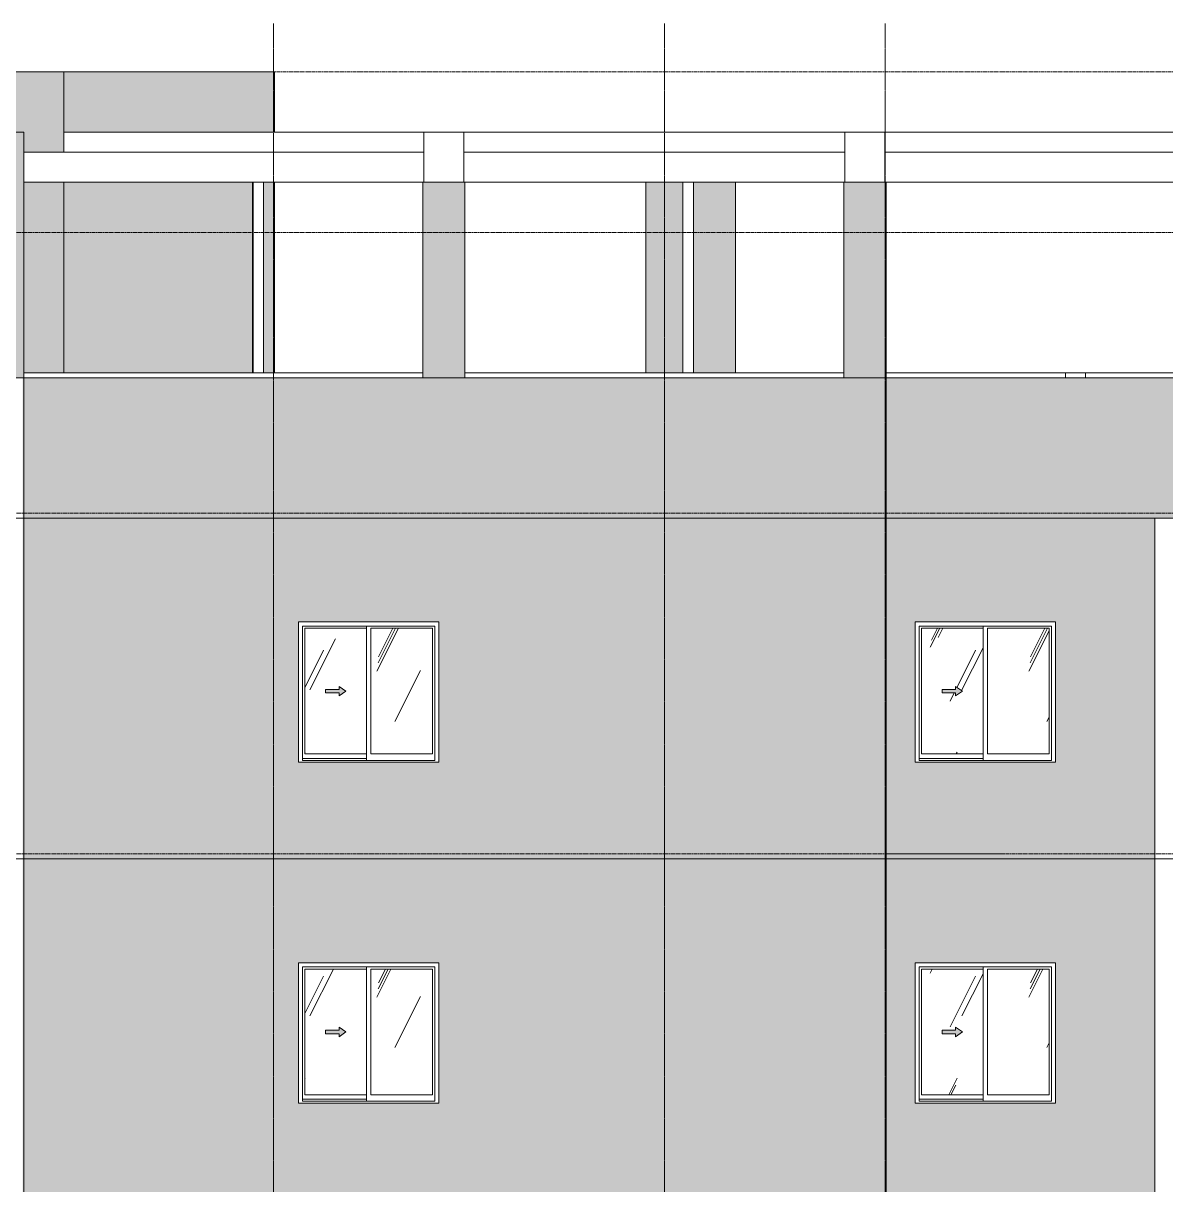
# Model space of a CAD drawing. Header units: millimetres. Extents: x -134153 to 99383, y -5233 to 35400.
# Drawn here: x -114548 to -103153, y 22700 to 34286 of the extents above; entities that cross this region are included whole.
import ezdxf

# ---------------------------------------------------------------- set-up
doc = ezdxf.new("R2010")
doc.units = ezdxf.units.MM
for name, pattern in [('1 NÉT CALL OUT', [6, 3, -3]), ('Centre', [31.75, 6.35, -4.7625, 15.875, -4.7625]), ('Dash 1_8_', [6.35, 3.175, -3.175]), ('Grid Line', [22.225, 12.7, -3.175, 3.175, -3.175])]:
    doc.linetypes.add(name, pattern=pattern)
for name, color, linetype, lineweight in [('0-1', 7, 'Continuous', 5), ('A-AREA', 32, 'Dash 1_8_', 9), ('A-DETL-GENF', 92, 'Continuous', 9), ('A-DETL-GENF-1', 92, '1 NÉT CALL OUT', 9), ('A-FLOR-1', 7, 'Continuous', 9), ('A-FLOR-LEVL-2', 51, 'Centre', 9), ('A-GLAZ', 151, 'Continuous', 9), ('A-GLAZ-3', 7, '1 NÉT CALL OUT', 9), ('A-WALL', 113, 'Continuous', 9), ('A-WALL-PATT', 111, 'Continuous', 9), ('A-WALL-PATT-2', 111, 'Continuous', 5), ('I-WALL', 2, 'Continuous', 9), ('S-BEAM-1', 7, 'Continuous', 9), ('S-COLS', 52, 'Continuous', 9), ('S-COLS-1', 7, 'Continuous', 9), ('S-GRID-1', 1, 'Grid Line', 9)]:
    doc.layers.add(name, color=color, linetype=linetype, lineweight=lineweight)
pattern_1 = [(63.435, (-79954.8, 1311.3), (-0.002, 1625.6), [567.96, -3066.99]), (63.435, (-81580.4, 1311.3), (-0.002, 1625.6), [567.96, -3066.99]), (63.435, (-79176.65, 1625.35), (-0.002, 1625.6), [567.96, -3066.99]), (63.435, (-80802.25, 1625.35), (-0.002, 1625.6), [567.96, -3066.99]), (63.435, (-79294.4, 1514.5), (-0.002, 1625.6), [567.96, -3066.99]), (63.435, (-80920, 1514.5), (-0.002, 1625.6), [567.96, -3066.99]), (63.435, (-79414.5, 2149.4), (-0.002, 1625.6), [276.055, -3358.896]), (63.435, (-81040.1, 2149.4), (-0.002, 1625.6), [276.055, -3358.896]), (63.435, (-79493, 2051.15), (-0.002, 1625.6), [567.96, -3066.99]), (63.435, (-81118.6, 2051.15), (-0.002, 1625.6), [567.96, -3066.99]), (63.435, (-79479.15, 2121.7), (-0.002, 1625.6), [567.96, -3066.99]), (63.435, (-81104.76, 2121.7), (-0.002, 1625.6), [567.96, -3066.99]), (63.435, (-80135, 1812.2), (-0.002, 1625.6), [567.96, -3066.99]), (63.435, (-81760.6, 1812.2), (-0.002, 1625.6), [567.96, -3066.99]), (63.435, (-80121.15, 1895.35), (-0.002, 1625.6), [567.96, -3066.99]), (63.435, (-81746.75, 1895.35), (-0.002, 1625.6), [567.96, -3066.99]), (63.435, (-80117.4, 1955.3), (-0.002, 1625.6), [567.96, -3066.99]), (63.435, (-81743, 1955.3), (-0.002, 1625.6), [567.96, -3066.99])]

# ---------------------------------------------------------------- blocks, each defined once
blk = doc.blocks.new('NCV_TKTC_KET CAU_rvt-1-TKCS_MẶT ĐỨNG HƯỚNG BẮC')
at = {"layer": 'A-FLOR-1'}
for p, q in [((-114143, 33200), (-110552, 33200)), ((-110152, 33200), (-106353, 33200)), ((-105953, 33200), (-105951, 33200)), ((-105951, 33200), (-99778, 33200)), ((-105951, 33200), (-105951, 33000)), ((-110552, 33000), (-114143, 33000)), ((-106353, 33000), (-110152, 33000)), ((-105951, 33000), (-105953, 33000)), ((-99778, 33000), (-105951, 33000))]:
    blk.add_line(p, q, dxfattribs=at)
at = {"layer": 'S-BEAM-1'}
for p, q in [((-114143, 33200), (-110552, 33200)), ((-110152, 33200), (-106353, 33200)), ((-105951, 33200), (-100128, 33200)), ((-114543, 32700), (-110562, 32700)), ((-110142, 32700), (-106363, 32700)), ((-105943, 32700), (-100138, 32700))]:
    blk.add_line(p, q, dxfattribs=at)
at = {"layer": 'S-COLS-1'}
for p, q in [((-110552, 32700), (-110552, 33200)), ((-110152, 33200), (-110552, 33200)), ((-110152, 33200), (-110152, 32700)), ((-106353, 32700), (-106353, 33200)), ((-105953, 33200), (-106353, 33200)), ((-105953, 33200), (-105953, 32700)), ((-112253, 32700), (-112253, 30800))]:
    blk.add_line(p, q, dxfattribs=at)
blk = doc.blocks.new('G1_SOF - BO TRU - 200x200-3061822-TKCS_MẶT ĐỨNG HƯỚNG BẮC')
at = {"layer": 'S-COLS'}
for p, q in [((-56952, 30750), (-56952, 30800)), ((-56752, 30800), (-56952, 30800)), ((-56752, 30800), (-56752, 30750))]:
    blk.add_line(p, q, dxfattribs=at)
blk = doc.blocks.new('1_FAMILY RVT - W01-WxH 1400x1400xmm-V190-TKCS_MẶT ĐỨNG HƯỚNG BẮC')
at = {"layer": 'A-DETL-GENF-1'}
blk.add_hatch(color=256, dxfattribs=at).paths.add_polyline_path([(-111398, 24176), (-111330, 24224), (-111398, 24271), (-111398, 24241), (-111533, 24241), (-111533, 24207), (-111398, 24207)])
at = {"layer": 'A-GLAZ'}
h = blk.add_hatch(dxfattribs=at)
h.set_pattern_fill('FP_1', color=256, style=0, pattern_type=2)
h.set_pattern_definition(pattern_1)
h.paths.add_polyline_path([(-111739, 23597), (-111125, 23597), (-111125, 24851), (-111739, 24851), (-111739, 24207)])
h.paths.add_polyline_path([(-111398, 24176), (-111398, 24207), (-111533, 24207), (-111533, 24241), (-111398, 24241), (-111398, 24271), (-111330, 24224), (-111354, 24207)])
h = blk.add_hatch(dxfattribs=at)
h.set_pattern_fill('FP_1', color=256, style=0, pattern_type=2)
h.set_pattern_definition(pattern_1)
h.paths.add_polyline_path([(-110466, 23597), (-110466, 24851), (-111080, 24851), (-111080, 23597), (-110735, 23597)])
at = {"layer": 'A-DETL-GENF'}
for p, q in [((-111533, 24241), (-111533, 24207)), ((-111533, 24241), (-111398, 24241)), ((-111398, 24241), (-111533, 24241)), ((-111533, 24241), (-111533, 24207)), ((-111398, 24271), (-111398, 24241)), ((-111330, 24224), (-111398, 24271)), ((-111330, 24224), (-111398, 24271)), ((-111398, 24271), (-111398, 24241)), ((-111330, 24224), (-111398, 24176)), ((-111398, 24176), (-111330, 24224)), ((-111533, 24207), (-111398, 24207)), ((-111533, 24207), (-111398, 24207)), ((-111398, 24207), (-111398, 24176)), ((-111398, 24207), (-111398, 24176))]:
    blk.add_line(p, q, dxfattribs=at)
at = {"layer": 'A-GLAZ'}
for p, q in [((-110402, 24914), (-111802, 24914)), ((-111802, 24914), (-111802, 23514)), ((-110402, 24914), (-110402, 23514)), ((-111762, 24873), (-110443, 24873)), ((-111762, 23533), (-111762, 24873)), ((-111739, 24851), (-111739, 23597)), ((-111125, 24851), (-111739, 24851)), ((-111125, 24873), (-111125, 23533)), ((-111080, 23597), (-111080, 24851)), ((-111080, 24851), (-110466, 24851)), ((-110466, 24851), (-110466, 23597)), ((-110443, 23533), (-110443, 24873)), ((-111125, 23553), (-111762, 23553)), ((-111125, 23553), (-111762, 23553)), ((-110443, 23533), (-111762, 23533)), ((-111739, 23597), (-111125, 23597)), ((-110466, 23597), (-111080, 23597)), ((-110402, 23514), (-111802, 23514))]:
    blk.add_line(p, q, dxfattribs=at)
blk = doc.blocks.new('1_FAMILY RVT - W01-WxH 1400x1400xmm-V196-TKCS_MẶT ĐỨNG HƯỚNG BẮC')
at = {"layer": 'A-DETL-GENF-1'}
blk.add_hatch(color=256, dxfattribs=at).paths.add_polyline_path([(-105248, 24176), (-105180, 24224), (-105248, 24271), (-105248, 24241), (-105384, 24241), (-105384, 24207), (-105248, 24207)])
at = {"layer": 'A-GLAZ'}
h = blk.add_hatch(dxfattribs=at)
h.set_pattern_fill('FP_1', color=256, style=0, pattern_type=2)
h.set_pattern_definition(pattern_1)
h.paths.add_polyline_path([(-104975, 23597), (-104975, 24851), (-105589, 24851), (-105589, 23597)])
h.paths.add_polyline_path([(-105248, 24176), (-105248, 24207), (-105384, 24207), (-105384, 24241), (-105248, 24241), (-105248, 24271), (-105180, 24224), (-105205, 24207)])
h = blk.add_hatch(dxfattribs=at)
h.set_pattern_fill('FP_1', color=256, style=0, pattern_type=2)
h.set_pattern_definition(pattern_1)
h.paths.add_polyline_path([(-104930, 23597), (-104316, 23597), (-104316, 24851), (-104930, 24851), (-104930, 24474)])
at = {"layer": 'A-DETL-GENF'}
for p, q in [((-105384, 24241), (-105384, 24207)), ((-105384, 24241), (-105248, 24241)), ((-105248, 24241), (-105384, 24241)), ((-105384, 24241), (-105384, 24207)), ((-105248, 24271), (-105248, 24241)), ((-105180, 24224), (-105248, 24271)), ((-105180, 24224), (-105248, 24271)), ((-105248, 24271), (-105248, 24241)), ((-105180, 24224), (-105248, 24176)), ((-105248, 24176), (-105180, 24224)), ((-105384, 24207), (-105248, 24207)), ((-105384, 24207), (-105248, 24207)), ((-105248, 24207), (-105248, 24176)), ((-105248, 24207), (-105248, 24176))]:
    blk.add_line(p, q, dxfattribs=at)
at = {"layer": 'A-GLAZ'}
for p, q in [((-104253, 24914), (-105653, 24914)), ((-105653, 24914), (-105653, 23514)), ((-104253, 24914), (-104253, 23514)), ((-105612, 24873), (-104293, 24873)), ((-105612, 23533), (-105612, 24873)), ((-105589, 24851), (-105589, 23597)), ((-104975, 24851), (-105589, 24851)), ((-104975, 24873), (-104975, 23533)), ((-104930, 23597), (-104930, 24851)), ((-104930, 24851), (-104316, 24851)), ((-104316, 24851), (-104316, 23597)), ((-104293, 23533), (-104293, 24873)), ((-104975, 23553), (-105612, 23553)), ((-104975, 23553), (-105612, 23553)), ((-104293, 23533), (-105612, 23533)), ((-105589, 23597), (-104975, 23597)), ((-104316, 23597), (-104930, 23597)), ((-104253, 23514), (-105653, 23514))]:
    blk.add_line(p, q, dxfattribs=at)
blk = doc.blocks.new('1_FAMILY RVT - W01-WxH 1400x1400xmm-V214-TKCS_MẶT ĐỨNG HƯỚNG BẮC')
at = {"layer": 'A-DETL-GENF-1'}
blk.add_hatch(color=256, dxfattribs=at).paths.add_polyline_path([(-111398, 27576), (-111330, 27624), (-111398, 27671), (-111398, 27641), (-111533, 27641), (-111533, 27607), (-111398, 27607)])
at = {"layer": 'A-GLAZ'}
h = blk.add_hatch(dxfattribs=at)
h.set_pattern_fill('FP_1', color=256, style=0, pattern_type=2)
h.set_pattern_definition(pattern_1)
h.paths.add_polyline_path([(-111739, 26997), (-111125, 26997), (-111125, 28251), (-111739, 28251), (-111739, 27493)])
h.paths.add_polyline_path([(-111398, 27576), (-111398, 27607), (-111533, 27607), (-111533, 27641), (-111398, 27641), (-111398, 27671), (-111330, 27624), (-111354, 27607)])
h = blk.add_hatch(dxfattribs=at)
h.set_pattern_fill('FP_1', color=256, style=0, pattern_type=2)
h.set_pattern_definition(pattern_1)
h.paths.add_polyline_path([(-111080, 26997), (-110466, 26997), (-110466, 28251), (-111080, 28251), (-111080, 27493)])
at = {"layer": 'A-DETL-GENF'}
for p, q in [((-111533, 27641), (-111533, 27607)), ((-111533, 27641), (-111398, 27641)), ((-111398, 27641), (-111533, 27641)), ((-111533, 27641), (-111533, 27607)), ((-111533, 27607), (-111398, 27607)), ((-111533, 27607), (-111398, 27607)), ((-111398, 27671), (-111398, 27641)), ((-111330, 27624), (-111398, 27671)), ((-111330, 27624), (-111398, 27671)), ((-111398, 27671), (-111398, 27641)), ((-111330, 27624), (-111398, 27576)), ((-111398, 27576), (-111330, 27624)), ((-111398, 27607), (-111398, 27576)), ((-111398, 27607), (-111398, 27576))]:
    blk.add_line(p, q, dxfattribs=at)
at = {"layer": 'A-GLAZ'}
for p, q in [((-110402, 28314), (-111802, 28314)), ((-111802, 28314), (-111802, 26914)), ((-111762, 28273), (-110443, 28273)), ((-111762, 26933), (-111762, 28273)), ((-111125, 28273), (-111125, 26933)), ((-110443, 26933), (-110443, 28273)), ((-110402, 28314), (-110402, 26914)), ((-111739, 28251), (-111739, 26997)), ((-111125, 28251), (-111739, 28251)), ((-111080, 26997), (-111080, 28251)), ((-111080, 28251), (-110466, 28251)), ((-110466, 28251), (-110466, 26997)), ((-111739, 26997), (-111125, 26997)), ((-110466, 26997), (-111080, 26997)), ((-110402, 26914), (-111802, 26914)), ((-111125, 26953), (-111762, 26953)), ((-111125, 26953), (-111762, 26953)), ((-110443, 26933), (-111762, 26933))]:
    blk.add_line(p, q, dxfattribs=at)
blk = doc.blocks.new('1_FAMILY RVT - W01-WxH 1400x1400xmm-V220-TKCS_MẶT ĐỨNG HƯỚNG BẮC')
at = {"layer": 'A-DETL-GENF-1'}
blk.add_hatch(color=256, dxfattribs=at).paths.add_polyline_path([(-105248, 27576), (-105180, 27624), (-105248, 27671), (-105248, 27641), (-105384, 27641), (-105384, 27607), (-105248, 27607)])
at = {"layer": 'A-GLAZ'}
h = blk.add_hatch(dxfattribs=at)
h.set_pattern_fill('FP_1', color=256, style=0, pattern_type=2)
h.set_pattern_definition(pattern_1)
h.paths.add_polyline_path([(-104975, 26997), (-104975, 28251), (-105589, 28251), (-105589, 26997)])
h.paths.add_polyline_path([(-105248, 27576), (-105248, 27607), (-105384, 27607), (-105384, 27641), (-105248, 27641), (-105248, 27671), (-105180, 27624), (-105205, 27607)])
h = blk.add_hatch(dxfattribs=at)
h.set_pattern_fill('FP_1', color=256, style=0, pattern_type=2)
h.set_pattern_definition(pattern_1)
h.paths.add_polyline_path([(-104930, 26997), (-104316, 26997), (-104316, 28251), (-104930, 28251), (-104930, 27493)])
at = {"layer": 'A-DETL-GENF'}
for p, q in [((-105384, 27641), (-105384, 27607)), ((-105384, 27641), (-105248, 27641)), ((-105248, 27641), (-105384, 27641)), ((-105384, 27641), (-105384, 27607)), ((-105384, 27607), (-105248, 27607)), ((-105384, 27607), (-105248, 27607)), ((-105248, 27671), (-105248, 27641)), ((-105180, 27624), (-105248, 27671)), ((-105180, 27624), (-105248, 27671)), ((-105248, 27671), (-105248, 27641)), ((-105180, 27624), (-105248, 27576)), ((-105248, 27576), (-105180, 27624)), ((-105248, 27607), (-105248, 27576)), ((-105248, 27607), (-105248, 27576))]:
    blk.add_line(p, q, dxfattribs=at)
at = {"layer": 'A-GLAZ'}
for p, q in [((-104253, 28314), (-105653, 28314)), ((-105653, 28314), (-105653, 26914)), ((-105612, 28273), (-104293, 28273)), ((-105612, 26933), (-105612, 28273)), ((-104975, 28273), (-104975, 26933)), ((-104293, 26933), (-104293, 28273)), ((-104253, 28314), (-104253, 26914)), ((-105589, 28251), (-105589, 26997)), ((-104975, 28251), (-105589, 28251)), ((-104930, 26997), (-104930, 28251)), ((-104930, 28251), (-104316, 28251)), ((-104316, 28251), (-104316, 26997)), ((-105589, 26997), (-104975, 26997)), ((-104316, 26997), (-104930, 26997)), ((-104253, 26914), (-105653, 26914)), ((-104975, 26953), (-105612, 26953)), ((-104975, 26953), (-105612, 26953)), ((-104293, 26933), (-105612, 26933))]:
    blk.add_line(p, q, dxfattribs=at)

msp = doc.modelspace()

# ---------------------------------------------------------------- hatches: boundary and pattern name
at = {"layer": 'A-WALL-PATT'}
for points in [[(-118667.8, 33000), (-118662.6, 33000), (-118662.6, 33200), (-114542.6, 33200), (-114542.6, 33000), (-114142.6, 33000), (-114142.6, 33800), (-119052.6, 33800), (-119052.6, 33000)], [(-112042.4, 33200), (-112042.4, 33800), (-114142.6, 33800), (-114142.6, 33200), (-112321.4, 33200)], [(-114542.6, 30750), (-114542.6, 33200), (-114952.6, 33200), (-114952.6, 30750)], [(-114142.6, 30800), (-114142.6, 32700), (-114542.6, 32700), (-114542.6, 30800), (-114419.4, 30800)]]:
    msp.add_hatch(color=256, dxfattribs=at).paths.add_polyline_path(points)
at = {"layer": 'A-WALL-PATT-2'}
for points in [[(-112321.4, 30800), (-112262.6, 30800), (-112262.6, 32700), (-114142.6, 32700), (-114142.6, 30800)], [(-112052.6, 30800), (-112052.6, 32700), (-112152.6, 32700), (-112152.6, 30800)], [(-112042.6, 30800), (-112042.6, 32700), (-112052.6, 32700), (-112052.6, 30800)], [(-110142.5, 30750), (-110142.5, 32700), (-110562.5, 32700), (-110562.5, 30750)], [(-107967.5, 30800), (-107967.5, 32700), (-108337.6, 32700), (-108337.6, 30800)], [(-107442.6, 30800), (-107442.6, 32700), (-107862.6, 32700), (-107862.6, 30800)], [(-106362.6, 30750), (-105942.6, 30750), (-105942.6, 32700), (-106362.6, 32700)], [(-114542.6, 29350), (-114542.6, 30750), (-114552.6, 30750), (-114552.6, 29350)], [(-109148.3, 29350), (-105952.6, 29350), (-105952.6, 30750), (-114542.6, 30750), (-114542.6, 29350), (-110734.8, 29350)], [(-105942.6, 29350), (-105942.6, 30750), (-105952.6, 30750), (-105952.6, 29350)], [(-105942.6, 29350), (-77527.6, 29350), (-77527.6, 29400), (-77177.6, 29400), (-77177.6, 29350), (-54962.6, 29350), (-54962.6, 30750), (-105942.6, 30750), (-105942.6, 29485.2)], [(-114542.6, 25950), (-114542.6, 29350), (-114552.6, 29350), (-114552.6, 25950)], [(-105942.6, 25950), (-105942.6, 29350), (-105952.6, 29350), (-105952.6, 25950)], [(-114542.6, 22550), (-114542.6, 25950), (-114552.6, 25950), (-114552.6, 22550)], [(-105942.6, 22550), (-105942.6, 25950), (-105952.6, 25950), (-105952.6, 22550)]]:
    msp.add_hatch(color=256, dxfattribs=at).paths.add_polyline_path(points)
h = msp.add_hatch(color=256, dxfattribs=at)
h.paths.add_polyline_path([(-114542.6, 25950), (-105952.6, 25950), (-105952.6, 29350), (-114542.6, 29350), (-114542.6, 27492.5)])
h.paths.add_polyline_path([(-110402.5, 26914.4), (-111802.5, 26914.4), (-111802.5, 28314.4), (-110402.5, 28314.4), (-110402.5, 26933.5)])
h = msp.add_hatch(color=256, dxfattribs=at)
h.paths.add_polyline_path([(-105942.6, 25950), (-103262.6, 25950), (-103262.6, 29350), (-105942.6, 29350), (-105942.6, 26681.3)])
h.paths.add_polyline_path([(-105611.6, 26914.4), (-105652.6, 26914.4), (-105652.6, 28314.4), (-104252.6, 28314.4), (-104252.6, 26914.4), (-104388.5, 26914.4)])
h = msp.add_hatch(color=256, dxfattribs=at)
h.paths.add_polyline_path([(-114542.6, 22550), (-105952.6, 22550), (-105952.6, 25950), (-114542.6, 25950), (-114542.6, 23076.6)])
h.paths.add_polyline_path([(-110402.5, 23514.4), (-111802.5, 23514.4), (-111802.5, 24914.4), (-110402.5, 24914.4), (-110402.5, 23533.5)])
h = msp.add_hatch(color=256, dxfattribs=at)
h.paths.add_polyline_path([(-104388.5, 22550), (-103262.6, 22550), (-103262.6, 25950), (-105942.6, 25950), (-105942.6, 22550)])
h.paths.add_polyline_path([(-105652.6, 23514.4), (-105652.6, 24914.4), (-104252.6, 24914.4), (-104252.6, 23514.4), (-105611.6, 23514.4)])

# ---------------------------------------------------------------- linework, layer by layer
at = {"layer": 'A-AREA'}
msp.add_line((-105942.6, 26000), (-104802.6, 26000), dxfattribs=at)
at = {"layer": 'A-FLOR-LEVL-2'}
for p, q in [((-134152.6, 33800), (-25724.3, 33800)), ((-134152.6, 32200), (-25724.3, 32200)), ((-134152.6, 29400), (-25724.3, 29400)), ((-134152.6, 26000), (-25724.3, 26000))]:
    msp.add_line(p, q, dxfattribs=at)
at = {"layer": 'A-WALL'}
for p, q in [((-110142.5, 32700), (-110562.5, 32700)), ((-110562.5, 32700), (-110562.5, 30750)), ((-110142.5, 30750), (-110142.5, 32700)), ((-108337.6, 32700), (-108337.6, 30800)), ((-107967.5, 30800), (-107967.5, 32700)), ((-107862.6, 32700), (-107862.6, 30800)), ((-107442.6, 30800), (-107442.6, 32700)), ((-105942.6, 32700), (-106362.6, 32700)), ((-106362.6, 32700), (-106362.6, 30750)), ((-105942.6, 30750), (-105942.6, 32700)), ((-110562.5, 30800), (-114542.6, 30800)), ((-106362.6, 30800), (-110142.5, 30800)), ((-106362.6, 30750), (-105942.6, 30750)), ((-104152.5, 30800), (-105942.6, 30800)), ((-100137.6, 30800), (-103952.5, 30800)), ((-105942.6, 29350), (-114542.6, 29350)), ((-103252.6, 29350), (-105942.6, 29350)), ((-105942.6, 29350), (-105942.6, 5550)), ((-103262.6, 5600), (-103262.6, 29350)), ((-99777.6, 29350), (-103252.6, 29350)), ((-103252.6, 25950), (-114542.6, 25950)), ((-99767.6, 25950), (-114542.6, 25950))]:
    msp.add_line(p, q, dxfattribs=at)
at = {"layer": 'I-WALL'}
for p, q in [((-112042.4, 33800), (-119062.6, 33800)), ((-114142.6, 33000), (-114142.6, 33800)), ((-112042.4, 33200), (-112042.4, 33800)), ((-114542.6, 33200), (-118662.6, 33200)), ((-114542.6, 30750), (-114542.6, 33200)), ((-114542.6, 33000), (-114142.6, 33000)), ((-114142.6, 30800), (-114142.6, 32700)), ((-112262.6, 30800), (-112262.6, 32700)), ((-112152.6, 32700), (-112152.6, 30800)), ((-112042.6, 32700), (-112042.6, 30800)), ((-106362.6, 30750), (-127262.6, 30750)), ((-114542.6, 30750), (-114542.6, 5550)), ((-34062.6, 30750), (-105942.6, 30750)), ((-105942.6, 30750), (-105942.6, 29350)), ((-127262.6, 29350), (-105942.6, 29350)), ((-114542.6, 29350), (-118662.6, 29350)), ((-114542.6, 25950), (-118662.6, 25950)), ((-118662.6, 25950), (-114542.6, 25950))]:
    msp.add_line(p, q, dxfattribs=at)
at = {"layer": 'S-GRID-1'}
for p, q in [((-112052.6, 30285.9), (-112052.6, 34285.9)), ((-108152.6, 30285.9), (-108152.6, 34285.9)), ((-105952.6, 30285.9), (-105952.6, 34285.9)), ((-112052.6, 207.3), (-112052.6, 30285.9)), ((-108152.6, 207.3), (-108152.6, 30285.9)), ((-105952.6, 207.3), (-105952.6, 30285.9))]:
    msp.add_line(p, q, dxfattribs=at)

# ---------------------------------------------------------------- block references
at = {"layer": '0-1'}
msp.add_blockref('NCV_TKTC_KET CAU_rvt-1-TKCS_MẶT ĐỨNG HƯỚNG BẮC', (0, 0), dxfattribs=at)
at = {"layer": 'A-GLAZ-3'}
for name in ['1_FAMILY RVT - W01-WxH 1400x1400xmm-V214-TKCS_MẶT ĐỨNG HƯỚNG BẮC', '1_FAMILY RVT - W01-WxH 1400x1400xmm-V220-TKCS_MẶT ĐỨNG HƯỚNG BẮC', '1_FAMILY RVT - W01-WxH 1400x1400xmm-V190-TKCS_MẶT ĐỨNG HƯỚNG BẮC', '1_FAMILY RVT - W01-WxH 1400x1400xmm-V196-TKCS_MẶT ĐỨNG HƯỚNG BẮC']:
    msp.add_blockref(name, (0, 0), dxfattribs=at)
at = {"layer": 'S-COLS'}
msp.add_blockref('G1_SOF - BO TRU - 200x200-3061822-TKCS_MẶT ĐỨNG HƯỚNG BẮC', (-47200, 0), dxfattribs=at)

doc.saveas('drawing.dxf')
